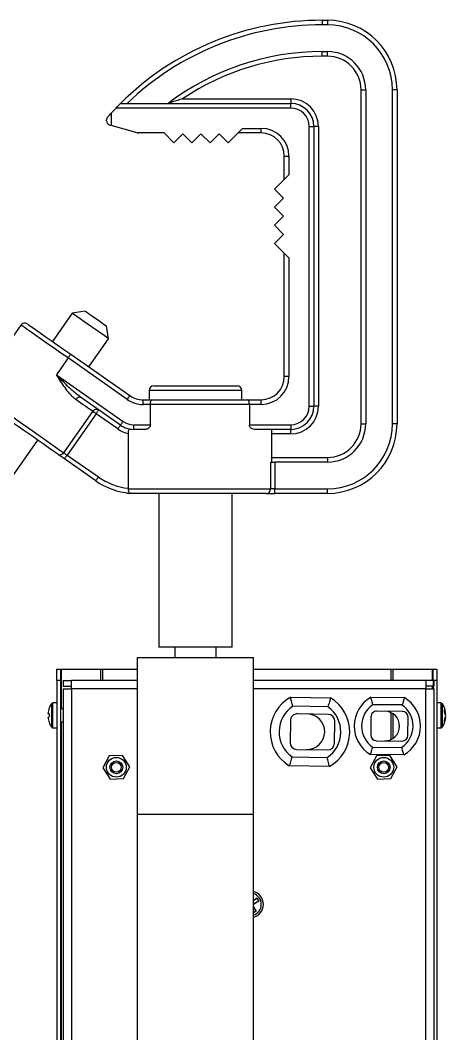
# Model space of a CAD drawing. Extents: x 7 to 135, y 1 to 99.
# Drawn here: x 98.01 to 102.6, y 51.1 to 62.03 of the extents above; entities that cross this region are included whole.
import ezdxf

# ---------------------------------------------------------------- set-up
doc = ezdxf.new("R2010")
doc.units = 0
doc.header["$MEASUREMENT"] = 0
doc.layers.add('OBJECT', color=7, linetype='CONTINUOUS')

msp = doc.modelspace()

# ---------------------------------------------------------------- linework, layer by layer
at = {"layer": 'OBJECT'}
for p, q in [((101.271, 62.035), (101.271, 61.985)), ((101.271, 62.035), (101.328, 62.035)), ((101.328, 62.035), (101.328, 61.985)), ((101.328, 61.985), (101.271, 61.985)), ((101.271, 61.697), (101.328, 61.697)), ((101.271, 61.647), (101.271, 61.697)), ((101.328, 61.647), (101.328, 61.697)), ((101.328, 61.647), (101.271, 61.647)), ((101.69, 61.285), (101.74, 61.285)), ((101.69, 57.68), (101.69, 61.285)), ((101.74, 61.285), (101.74, 57.68)), ((102.028, 57.68), (102.028, 61.285)), ((102.078, 61.285), (102.028, 61.285)), ((102.078, 61.285), (102.078, 57.68)), ((99.094, 61.138), (100.931, 61.138)), ((99.765, 61.188), (100.931, 61.188)), ((100.931, 61.188), (100.931, 61.138)), ((100.931, 61.088), (100.931, 61.138)), ((98.995, 61.032), (99.047, 61.088)), ((98.995, 61.032), (98.995, 60.898)), ((100.931, 61.088), (99.047, 61.088)), ((98.945, 60.95), (98.945, 60.959)), ((99.274, 60.821), (98.995, 60.898)), ((99.565, 60.819), (99.288, 60.819)), ((99.565, 60.819), (99.671, 60.713)), ((99.671, 60.713), (99.768, 60.81)), ((99.768, 60.81), (99.866, 60.713)), ((99.866, 60.713), (99.963, 60.81)), ((99.963, 60.81), (100.061, 60.713)), ((100.061, 60.713), (100.158, 60.81)), ((100.158, 60.81), (100.256, 60.713)), ((100.256, 60.713), (100.412, 60.869)), ((100.612, 60.819), (100.362, 60.819)), ((100.412, 60.869), (100.612, 60.869)), ((100.612, 60.819), (100.612, 60.869)), ((101.131, 57.871), (101.131, 60.888)), ((101.131, 60.888), (101.181, 60.888)), ((101.181, 60.888), (101.181, 57.871)), ((101.231, 60.888), (101.181, 60.888)), ((101.231, 60.888), (101.231, 57.871)), ((100.862, 60.319), (100.862, 60.569)), ((100.862, 60.569), (100.912, 60.569)), ((100.912, 60.569), (100.912, 60.369)), ((100.912, 60.369), (100.756, 60.213)), ((100.756, 60.213), (100.853, 60.115)), ((100.853, 60.115), (100.756, 60.018)), ((100.756, 60.018), (100.853, 59.92)), ((100.853, 59.92), (100.756, 59.823)), ((100.756, 59.823), (100.853, 59.725)), ((100.853, 59.725), (100.756, 59.628)), ((100.756, 59.628), (100.912, 59.472)), ((100.862, 58.19), (100.862, 59.522)), ((100.912, 59.472), (100.912, 58.19)), ((98.574, 58.873), (98.361, 58.569)), ((98.713, 58.898), (98.574, 58.873)), ((98.02, 58.747), (97.525, 58.039)), ((98.967, 58.598), (98.943, 58.737)), ((98.754, 58.294), (98.967, 58.598)), ((98.558, 58.432), (99.196, 57.985)), ((98.529, 58.391), (98.404, 58.211)), ((99.167, 57.944), (98.529, 58.391)), ((98.404, 58.211), (99.124, 57.707)), ((100.912, 58.19), (100.862, 58.19)), ((99.453, 58.09), (100.353, 58.09)), ((99.095, 57.666), (98.664, 57.968)), ((99.403, 58.04), (99.403, 57.94)), ((100.403, 58.04), (99.403, 58.04)), ((100.403, 57.94), (100.403, 58.04)), ((99.339, 57.89), (99.339, 57.94)), ((99.339, 57.94), (99.437, 57.94)), ((99.418, 57.89), (99.339, 57.89)), ((99.418, 57.671), (99.418, 57.89)), ((100.486, 57.89), (99.418, 57.89)), ((99.437, 57.94), (100.467, 57.94)), ((100.467, 57.94), (100.612, 57.94)), ((100.486, 57.89), (100.486, 57.671)), ((100.612, 57.89), (100.486, 57.89)), ((100.612, 57.89), (100.612, 57.94)), ((101.131, 57.871), (101.181, 57.871)), ((101.231, 57.871), (101.181, 57.871)), ((98.482, 57.369), (98.795, 57.815)), ((98.831, 57.79), (98.518, 57.344)), ((99.066, 57.625), (98.831, 57.79)), ((99.238, 57.671), (99.418, 57.671)), ((99.238, 57.621), (99.238, 57.671)), ((100.486, 57.671), (100.931, 57.671)), ((100.931, 57.671), (100.931, 57.621)), ((101.69, 57.68), (101.74, 57.68)), ((102.078, 57.68), (102.028, 57.68)), ((99.177, 57.577), (99.177, 56.985)), ((99.365, 57.621), (99.238, 57.621)), ((100.931, 57.621), (100.539, 57.621)), ((100.726, 57.268), (100.726, 57.621)), ((100.931, 57.571), (100.726, 57.571)), ((100.931, 57.571), (100.931, 57.621)), ((97.195, 56.068), (98.202, 57.504)), ((98.828, 57.066), (98.49, 57.303)), ((98.518, 57.344), (98.857, 57.107)), ((100.726, 57.318), (101.328, 57.318)), ((101.328, 57.318), (101.328, 57.268)), ((100.715, 56.98), (100.715, 57.268)), ((100.715, 57.268), (100.761, 57.268)), ((100.761, 57.268), (100.761, 56.98)), ((101.328, 57.268), (100.761, 57.268)), ((99.177, 56.985), (99.177, 56.98)), ((99.177, 56.98), (100.715, 56.98)), ((100.761, 56.98), (100.715, 56.98)), ((100.761, 56.93), (100.761, 56.98)), ((100.761, 56.98), (101.328, 56.98)), ((101.328, 56.93), (101.328, 56.98)), ((100.668, 56.93), (99.183, 56.93)), ((99.508, 56.93), (99.508, 55.27)), ((100.298, 55.27), (100.298, 56.93)), ((100.668, 56.93), (100.761, 56.93)), ((101.328, 56.93), (100.761, 56.93)), ((100.298, 55.27), (99.508, 55.27)), ((99.681, 55.27), (99.681, 55.158)), ((100.126, 55.158), (100.126, 55.27)), ((99.278, 53.47), (99.278, 55.158)), ((99.278, 55.158), (100.528, 55.158)), ((100.528, 53.47), (100.528, 55.158)), ((98.408, 55.035), (98.448, 55.035)), ((98.408, 54.91), (98.408, 55.035)), ((98.448, 55.035), (98.448, 54.91)), ((98.448, 55.035), (98.457, 55.035)), ((98.457, 55.035), (98.884, 55.035)), ((98.457, 54.604), (98.457, 55.035)), ((98.884, 55.035), (98.906, 55.035)), ((98.884, 54.91), (98.884, 55.035)), ((98.906, 55.035), (99.278, 55.035)), ((98.906, 54.91), (98.906, 55.035)), ((100.528, 55.035), (102.011, 55.035)), ((102.011, 55.035), (102.032, 55.035)), ((102.011, 55.035), (102.011, 54.91)), ((102.032, 55.035), (102.459, 55.035)), ((102.032, 55.035), (102.032, 54.91)), ((102.459, 55.035), (102.468, 55.035)), ((102.459, 55.035), (102.459, 54.91)), ((102.468, 55.035), (102.508, 55.035)), ((102.468, 54.91), (102.468, 55.035)), ((102.508, 55.035), (102.508, 54.91)), ((98.448, 54.91), (98.408, 54.91)), ((98.408, 54.91), (98.408, 50.309)), ((98.448, 54.91), (98.448, 50.265)), ((98.478, 54.91), (98.478, 54.85)), ((98.478, 54.91), (98.568, 54.91)), ((98.568, 54.82), (98.568, 54.91)), ((99.278, 54.91), (98.568, 54.91)), ((102.388, 54.91), (100.528, 54.91)), ((102.388, 54.91), (102.388, 54.82)), ((102.478, 54.91), (102.388, 54.91)), ((102.508, 54.91), (102.468, 54.91)), ((102.468, 54.91), (102.468, 54.82)), ((102.478, 54.85), (102.478, 54.91)), ((102.508, 54.91), (102.508, 48.612)), ((98.478, 54.85), (98.568, 54.85)), ((98.478, 54.82), (98.478, 49.995)), ((98.478, 54.82), (98.568, 54.82)), ((98.568, 54.82), (98.568, 48.475)), ((99.278, 54.82), (98.568, 54.82)), ((102.388, 54.82), (100.528, 54.82)), ((102.478, 54.85), (102.388, 54.85)), ((102.388, 54.82), (102.478, 54.82)), ((102.388, 48.615), (102.388, 54.82)), ((102.459, 54.85), (102.459, 54.82)), ((102.478, 48.613), (102.478, 54.82)), ((100.928, 54.731), (101.362, 54.724)), ((101.796, 54.73), (102.157, 54.727)), ((98.353, 54.406), (98.353, 54.664)), ((98.408, 54.67), (98.365, 54.67)), ((98.365, 54.4), (98.365, 54.67)), ((98.478, 54.604), (98.448, 54.604)), ((101.332, 54.628), (100.954, 54.634)), ((102.133, 54.647), (101.818, 54.65)), ((102.135, 54.578), (101.859, 54.581)), ((102.011, 54.566), (102.011, 54.274)), ((102.552, 54.67), (102.508, 54.67)), ((102.552, 54.67), (102.552, 54.4)), ((102.564, 54.664), (102.564, 54.406)), ((98.448, 54.466), (98.478, 54.466)), ((98.457, 50.25), (98.457, 54.466)), ((100.928, 54.478), (100.924, 54.243)), ((101.335, 54.546), (101.003, 54.551)), ((101.404, 54.235), (101.408, 54.47)), ((101.797, 54.519), (101.795, 54.323)), ((102.032, 54.555), (102.032, 54.285)), ((102.195, 54.32), (102.197, 54.516)), ((102.595, 54.559), (102.604, 54.561)), ((102.6, 54.51), (102.604, 54.509)), ((102.604, 54.539), (102.602, 54.539)), ((102.603, 54.535), (102.604, 54.539)), ((98.365, 54.4), (98.408, 54.4)), ((102.508, 54.4), (102.552, 54.4)), ((101.857, 54.261), (102.133, 54.258)), ((100.997, 54.167), (101.328, 54.162)), ((101.814, 54.193), (102.129, 54.19)), ((98.972, 54.097), (98.905, 53.969)), ((99.117, 54.103), (98.972, 54.097)), ((99.194, 53.981), (99.117, 54.103)), ((100.945, 54.086), (101.323, 54.08)), ((102.152, 54.11), (101.79, 54.113)), ((101.857, 54.097), (101.79, 53.969)), ((102.002, 54.103), (101.857, 54.097)), ((102.079, 53.981), (102.002, 54.103)), ((98.905, 53.969), (98.983, 53.847)), ((99.127, 53.853), (99.194, 53.981)), ((101.349, 53.983), (100.916, 53.991)), ((101.79, 53.969), (101.868, 53.847)), ((102.012, 53.853), (102.079, 53.981)), ((98.983, 53.847), (99.127, 53.853)), ((101.868, 53.847), (102.012, 53.853)), ((99.278, 53.47), (100.528, 53.47)), ((99.278, 44.497), (99.278, 53.47)), ((100.528, 44.497), (100.528, 53.47)), ((100.528, 52.539), (100.566, 52.561)), ((100.566, 52.561), (100.528, 52.533)), ((100.586, 52.529), (100.528, 52.494)), ((100.586, 52.529), (100.528, 52.502)), ((100.566, 52.561), (100.586, 52.529)), ((100.528, 52.472), (100.559, 52.421)), ((100.559, 52.421), (100.528, 52.461)), ((100.559, 52.421), (100.528, 52.403))]:
    msp.add_line(p, q, dxfattribs=at)
at = {"layer": 'OBJECT', "flags": 128}
for points in [[(99.047, 61.088), (99.057, 61.098), (99.065, 61.107), (99.073, 61.116), (99.081, 61.123), (99.086, 61.13), (99.091, 61.134), (99.093, 61.137), (99.094, 61.138)], [(98.958, 60.993), (98.966, 61.001), (98.975, 61.011), (98.984, 61.021), (98.995, 61.032)], [(98.995, 60.898), (98.99, 60.899), (98.986, 60.901), (98.981, 60.902)], [(98.967, 58.598), (98.962, 58.602), (98.945, 58.614), (98.918, 58.633), (98.882, 58.658), (98.84, 58.687), (98.794, 58.719), (98.747, 58.752), (98.701, 58.785), (98.659, 58.814), (98.624, 58.839), (98.597, 58.858), (98.58, 58.869), (98.574, 58.873)], [(98.713, 58.898), (98.715, 58.897), (98.727, 58.888), (98.75, 58.872), (98.782, 58.85), (98.819, 58.824), (98.856, 58.798), (98.891, 58.774), (98.919, 58.754), (98.936, 58.742), (98.943, 58.737)], [(98.529, 58.391), (98.453, 58.444), (98.379, 58.496), (98.308, 58.545), (98.243, 58.591), (98.183, 58.633), (98.131, 58.669), (98.089, 58.699), (98.056, 58.722), (98.033, 58.738), (98.022, 58.746), (98.02, 58.747)], [(98.09, 58.759), (98.096, 58.755), (98.113, 58.743), (98.141, 58.724), (98.179, 58.697), (98.227, 58.663), (98.283, 58.624), (98.346, 58.58), (98.413, 58.533), (98.485, 58.483), (98.558, 58.432)], [(98.529, 58.391), (98.535, 58.399), (98.54, 58.407), (98.545, 58.414), (98.549, 58.42), (98.553, 58.425), (98.556, 58.429), (98.557, 58.431), (98.558, 58.432)], [(97.525, 58.039), (97.526, 58.039), (97.536, 58.032), (97.557, 58.017), (97.59, 57.994), (97.633, 57.964), (97.685, 57.927), (97.746, 57.885), (97.813, 57.837), (97.886, 57.787), (97.961, 57.734), (98.039, 57.679), (98.116, 57.625), (98.192, 57.572), (98.264, 57.522), (98.33, 57.476), (98.389, 57.434), (98.441, 57.398), (98.482, 57.369)], [(98.418, 57.353), (98.377, 57.381), (98.328, 57.416), (98.27, 57.456), (98.206, 57.501), (98.137, 57.55), (98.064, 57.601), (97.99, 57.653), (97.916, 57.704), (97.844, 57.755), (97.777, 57.802), (97.715, 57.845), (97.661, 57.883), (97.615, 57.915), (97.579, 57.94), (97.554, 57.958), (97.54, 57.968), (97.537, 57.97)], [(98.613, 57.942), (98.619, 57.95), (98.626, 57.957), (98.633, 57.963), (98.64, 57.967), (98.647, 57.97), (98.653, 57.971), (98.659, 57.97), (98.664, 57.968)], [(99.167, 57.944), (99.173, 57.952), (99.178, 57.96), (99.183, 57.967), (99.187, 57.973), (99.191, 57.978), (99.193, 57.982), (99.195, 57.984), (99.196, 57.985)], [(98.795, 57.815), (98.778, 57.827), (98.76, 57.84), (98.739, 57.854), (98.717, 57.87), (98.693, 57.887), (98.668, 57.904), (98.641, 57.923), (98.613, 57.942)], [(98.831, 57.79), (98.826, 57.794), (98.82, 57.798), (98.815, 57.801), (98.81, 57.805), (98.805, 57.808), (98.801, 57.811), (98.798, 57.813), (98.795, 57.815)], [(98.831, 57.79), (98.837, 57.798), (98.842, 57.806), (98.847, 57.813), (98.851, 57.819), (98.855, 57.824), (98.858, 57.828), (98.859, 57.83), (98.86, 57.831)], [(99.066, 57.625), (99.072, 57.633), (99.077, 57.641), (99.082, 57.648), (99.087, 57.654), (99.09, 57.659), (99.093, 57.663), (99.095, 57.665), (99.095, 57.666)], [(99.095, 57.666), (99.096, 57.667), (99.097, 57.669), (99.1, 57.673), (99.103, 57.678), (99.108, 57.684), (99.113, 57.691), (99.118, 57.699), (99.124, 57.707)], [(98.49, 57.303), (98.479, 57.31), (98.468, 57.318), (98.458, 57.325), (98.448, 57.332), (98.439, 57.338), (98.43, 57.344), (98.423, 57.349), (98.418, 57.353)], [(98.482, 57.369), (98.485, 57.367), (98.489, 57.364), (98.493, 57.361), (98.497, 57.358), (98.502, 57.355), (98.508, 57.351), (98.513, 57.347), (98.518, 57.344)], [(98.49, 57.303), (98.49, 57.303), (98.492, 57.306), (98.495, 57.31), (98.498, 57.315), (98.503, 57.321), (98.508, 57.328), (98.513, 57.336), (98.518, 57.344)], [(98.828, 57.066), (98.829, 57.066), (98.83, 57.069), (98.833, 57.073), (98.837, 57.078), (98.841, 57.084), (98.846, 57.091), (98.851, 57.099), (98.857, 57.107)], [(98.325, 54.552), (98.323, 54.552), (98.321, 54.553), (98.319, 54.553), (98.317, 54.553), (98.316, 54.553), (98.314, 54.553), (98.313, 54.553), (98.313, 54.553)], [(98.313, 54.517), (98.313, 54.517), (98.314, 54.517), (98.316, 54.517), (98.317, 54.517), (98.319, 54.517), (98.321, 54.517), (98.323, 54.518), (98.325, 54.518)]]:
    msp.add_lwpolyline(points, dxfattribs=at)
at = {"layer": 'OBJECT'}
for centre, radius in [((99.05, 53.975), 0.107), ((99.05, 53.975), 0.069), ((99.05, 53.975), 0.0533), ((101.935, 53.975), 0.107), ((101.935, 53.975), 0.069), ((101.935, 53.975), 0.0533)]:
    msp.add_circle(centre, radius, dxfattribs=at)
for centre, radius, start, end in [((101.271, 58.946), 3.089, 90, 134.7928), ((101.328, 61.285), 0.75, 0, 90), ((101.271, 58.946), 3.039, 90, 133.8353), ((101.328, 61.285), 0.7, 0, 90), ((101.271, 58.946), 2.751, 90, 127.1709), ((101.328, 61.285), 0.412, 0, 90), ((101.271, 58.946), 2.701, 90, 123.8917), ((101.328, 61.285), 0.362, 0, 90), ((100.931, 60.888), 0.3, 0, 90), ((100.931, 60.888), 0.25, 0, 90), ((100.931, 60.888), 0.2, 0, 90), ((98.995, 60.959), 0.05, 136.8214, 180), ((98.995, 60.95), 0.05, 180, 254.528), ((99.288, 60.869), 0.05, 254.528, 270), ((100.612, 60.569), 0.3, 0, 90), ((100.612, 60.569), 0.25, 0, 90), ((98.061, 58.718), 0.05, 55, 145), ((100.612, 58.19), 0.3, 270, 0), ((100.612, 58.19), 0.25, 270, 0), ((99.453, 58.04), 0.05, 90, 180), ((100.353, 58.04), 0.05, 0, 90), ((99.339, 58.19), 0.25, 235, 270), ((99.339, 58.19), 0.3, 235, 270), ((100.931, 57.871), 0.2, 270, 0), ((100.931, 57.871), 0.25, 270, 0), ((100.931, 57.871), 0.3, 270, 0), ((98.835, 57.79), 0.0473, 58.806, 148.3585), ((99.238, 57.871), 0.25, 235, 270), ((99.238, 57.871), 0.2, 235, 270), ((101.328, 57.68), 0.75, 270, 0), ((101.328, 57.68), 0.7, 270, 0), ((101.328, 57.68), 0.412, 270, 0), ((101.328, 57.68), 0.362, 270, 0), ((99.238, 57.871), 0.3, 235, 258.1852), ((98.442, 57.394), 0.0473, 238.8069, 328.3576), ((99.258, 57.68), 0.7, 235, 263.3221), ((99.258, 57.68), 0.75, 235, 265.3298), ((100.666, 56.978), 0.0484, 272.1017, 1.9579), ((99.183, 56.98), 0.05, 241.4181, 270), ((101.139, 54.357), 0.429, 119.3787, 238.6747), ((101.139, 54.357), 0.429, 299.3787, 58.6747), ((101.974, 54.42), 0.358, 119.8718, 239.1677), ((101.974, 54.42), 0.358, 299.8718, 59.1677), ((98.534, 54.535), 0.222, 159.8783, 175.2551), ((98.532, 54.535), 0.221, 144.3318, 159.6689), ((98.208, 54.469), 0.184, 50.4702, 50.689), ((98.365, 54.655), 0.015, 90, 144.3318), ((101.139, 54.357), 0.333, 123.5977, 234.4557), ((101.139, 54.357), 0.333, 303.5977, 54.4557), ((101.974, 54.42), 0.278, 124.0908, 234.9487), ((101.859, 54.519), 0.062, 89.5197, 179.5197), ((101.946, 54.42), 0.16, 269.5197, 89.5197), ((101.974, 54.42), 0.277, 304.0908, 54.9487), ((102.135, 54.516), 0.062, 359.5197, 89.5197), ((102.552, 54.655), 0.015, 35.6682, 90), ((102.384, 54.535), 0.221, 7.9922, 35.6682), ((102.521, 54.549), 0.083, 8.3711, 33.3327), ((102.417, 54.58), 0.174, 355.4693, 4.5307), ((102.508, 54.517), 0.0962, 8.4809, 31.0853), ((98.534, 54.535), 0.222, 184.7452, 200.1218), ((98.595, 54.535), 0.27, 176.3616, 183.6384), ((98.208, 54.601), 0.184, 309.311, 309.5298), ((98.532, 54.535), 0.221, 200.3311, 215.6682), ((101.002, 54.477), 0.0744, 89.0267, 179.0267), ((101.106, 54.358), 0.192, 269.0267, 89.0267), ((101.333, 54.471), 0.0744, 359.0267, 89.0267), ((102.384, 54.535), 0.221, 324.3318, 352.0078), ((102.449, 54.548), 0.155, 335.8152, 353.9366), ((102.462, 54.524), 0.142, 334.8111, 354.0181), ((102.495, 54.474), 0.0959, 353.8934, 6.1066), ((102.454, 54.523), 0.15, 5.9065, 14.1991), ((98.365, 54.415), 0.015, 215.6682, 270), ((102.552, 54.415), 0.015, 270, 324.3318), ((100.998, 54.242), 0.0744, 179.0267, 269.0267), ((101.857, 54.323), 0.062, 179.5197, 269.5197), ((102.133, 54.32), 0.062, 269.5197, 359.5197), ((101.329, 54.236), 0.0744, 269.0267, 359.0267), ((100.492, 52.495), 0.144, 284.4263, 75.5737), ((100.492, 52.495), 0.122, 287.1625, 72.8375)]:
    msp.add_arc(centre, radius, start, end, dxfattribs=at)
for points, knots in [([(99.765, 61.188), (99.764, 61.188), (99.728, 61.177), (99.679, 61.161), (99.629, 61.145), (99.614, 61.14), (99.609, 61.138), (99.609, 61.138), (99.609, 61.138)], [0, 0, 0, 0, 0.0020906, 0.6379601, 0.8496333, 0.9232195, 0.965789, 1, 1, 1, 1]), ([(98.613, 57.942), (98.599, 57.954), (98.571, 57.977), (98.528, 58.027), (98.484, 58.087), (98.442, 58.151), (98.415, 58.193), (98.404, 58.211), (98.404, 58.211)], [0, 0, 0, 0, 0.175047, 0.350567, 0.586931, 0.823546, 0.99725, 1, 1, 1, 1]), ([(98.664, 57.968), (98.632, 57.993), (98.557, 58.053), (98.474, 58.139), (98.419, 58.196), (98.404, 58.211), (98.404, 58.211)], [0, 0, 0, 0, 0.345057, 0.821452, 0.997145, 1, 1, 1, 1]), ([(99.418, 57.89), (99.418, 57.895), (99.418, 57.906), (99.421, 57.92), (99.425, 57.932), (99.431, 57.939), (99.435, 57.94), (99.437, 57.94), (99.437, 57.94)], [0, 0, 0, 0, 0.197771, 0.395372, 0.598087, 0.812874, 0.995764, 1, 1, 1, 1]), ([(100.486, 57.89), (100.485, 57.895), (100.485, 57.906), (100.482, 57.92), (100.478, 57.932), (100.472, 57.939), (100.469, 57.94), (100.467, 57.94), (100.467, 57.94)], [0, 0, 0, 0, 0.197771, 0.395373, 0.598087, 0.812874, 0.995765, 1, 1, 1, 1]), ([(99.418, 57.671), (99.417, 57.667), (99.417, 57.658), (99.41, 57.645), (99.399, 57.632), (99.382, 57.623), (99.37, 57.622), (99.365, 57.621)], [0, 0, 0, 0, 0.1325323, 0.2642331, 0.4629244, 0.7502071, 1, 1, 1, 1]), ([(100.539, 57.621), (100.531, 57.622), (100.517, 57.624), (100.501, 57.636), (100.491, 57.648), (100.486, 57.66), (100.486, 57.668), (100.486, 57.671)], [0, 0, 0, 0, 0.339642, 0.594763, 0.767039, 0.899945, 1, 1, 1, 1]), ([(99.196, 57.625), (99.194, 57.624), (99.189, 57.624), (99.183, 57.616), (99.179, 57.604), (99.177, 57.59), (99.177, 57.581), (99.177, 57.577)], [0, 0, 0, 0, 0.227851, 0.456639, 0.663309, 0.855986, 1, 1, 1, 1]), ([(99.177, 56.98), (99.177, 56.975), (99.177, 56.965), (99.182, 56.952), (99.188, 56.941), (99.195, 56.935), (99.198, 56.933), (99.198, 56.932), (99.198, 56.932), (99.197, 56.932)], [0, 0, 0, 0, 0.192196, 0.383634, 0.593589, 0.841852, 0.910652, 0.965665, 1, 1, 1, 1]), ([(100.954, 54.634), (100.954, 54.635), (100.952, 54.643), (100.947, 54.662), (100.939, 54.689), (100.933, 54.712), (100.929, 54.728), (100.928, 54.73), (100.928, 54.731)], [0, 0, 0, 0, 0.003684, 0.169177, 0.383479, 0.590872, 0.795385, 1, 1, 1, 1]), ([(101.362, 54.724), (101.361, 54.723), (101.361, 54.721), (101.356, 54.705), (101.349, 54.682), (101.341, 54.655), (101.335, 54.636), (101.332, 54.628), (101.332, 54.628)], [0, 0, 0, 0, 0.204615, 0.409131, 0.616521, 0.830819, 0.996317, 1, 1, 1, 1]), ([(101.818, 54.65), (101.818, 54.65), (101.816, 54.657), (101.811, 54.672), (101.805, 54.695), (101.8, 54.714), (101.796, 54.727), (101.796, 54.729), (101.796, 54.73)], [0, 0, 0, 0, 0.0036841, 0.1691808, 0.383477, 0.5908705, 0.795385, 1, 1, 1, 1]), ([(102.157, 54.727), (102.157, 54.726), (102.156, 54.724), (102.152, 54.711), (102.147, 54.692), (102.14, 54.67), (102.135, 54.654), (102.133, 54.647), (102.133, 54.647)], [0, 0, 0, 0, 0.204613, 0.409127, 0.616522, 0.830817, 0.996316, 1, 1, 1, 1]), ([(101.814, 54.193), (101.814, 54.192), (101.812, 54.186), (101.807, 54.17), (101.8, 54.148), (101.795, 54.128), (101.791, 54.115), (101.791, 54.114), (101.79, 54.113)], [0, 0, 0, 0, 0.003688, 0.169179, 0.383482, 0.590873, 0.795385, 1, 1, 1, 1]), ([(102.152, 54.11), (102.151, 54.111), (102.151, 54.112), (102.148, 54.125), (102.142, 54.145), (102.136, 54.167), (102.131, 54.183), (102.129, 54.19), (102.129, 54.19)], [0, 0, 0, 0, 0.204615, 0.409128, 0.616517, 0.830816, 0.996312, 1, 1, 1, 1]), ([(100.945, 54.086), (100.945, 54.086), (100.942, 54.078), (100.936, 54.059), (100.928, 54.032), (100.921, 54.009), (100.917, 53.994), (100.916, 53.992), (100.916, 53.991)], [0, 0, 0, 0, 0.0036902, 0.1691836, 0.3834837, 0.5908734, 0.7953864, 1, 1, 1, 1]), ([(101.349, 53.983), (101.349, 53.984), (101.348, 53.986), (101.344, 54.002), (101.338, 54.025), (101.331, 54.052), (101.325, 54.071), (101.323, 54.08), (101.323, 54.08)], [0, 0, 0, 0, 0.2046143, 0.4091281, 0.6165175, 0.8308195, 0.9963127, 1, 1, 1, 1])]:
    msp.add_open_spline(points, degree=3, knots=knots, dxfattribs=at)

doc.saveas('drawing.dxf')
